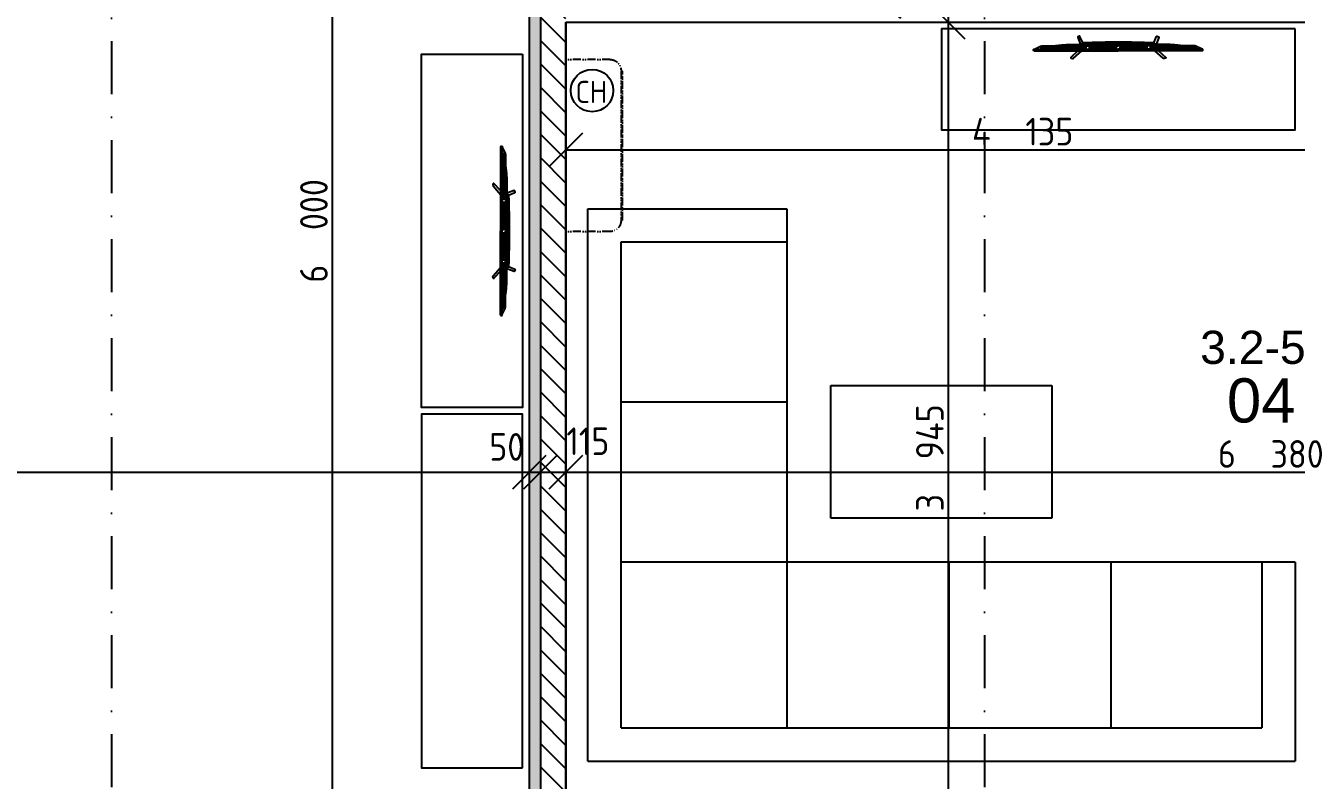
# Model space of a CAD drawing. Extents: x 4511820 to 5180432, y -1526536 to -944957.
# Drawn here: x 4985046 to 4990798, y -1168522 to -1165104 of the extents above; entities that cross this region are included whole.
import ezdxf

# ---------------------------------------------------------------- set-up
doc = ezdxf.new("R2010")
doc.units = 0
doc.header["$MEASUREMENT"] = 0
doc.linetypes.add('ACAD_ISO12W100', pattern=[22, 12, -3, 0.5, -3, 0.5, -3])
doc.linetypes.add('BODKOCIARKOVANA_3', pattern=[5.6, 3, -1.3, 0, -1.3])
doc.layers.get('0').update_dxf_attribs({"linetype": 'CONTINUOUS'})
doc.layers.get('Defpoints').update_dxf_attribs({"color": 61, "linetype": 'CONTINUOUS'})
for name, color, linetype in [('KÓTY', 4, 'CONTINUOUS'), ('MÚRY', 1, 'CONTINUOUS'), ('osi', 253, 'CONTINUOUS'), ('Plochy', 41, 'CONTINUOUS'), ('POPIS', 7, 'CONTINUOUS'), ('TENKÁ', 7, 'CONTINUOUS'), ('ZARIADENIE', 47, 'CONTINUOUS'), ('ZZ-chladenie', 133, 'CONTINUOUS'), ('ŠRAFY', 82, 'CONTINUOUS')]:
    doc.layers.add(name, color=color, linetype=linetype)
doc.styles.add('ARIAL', font='arial.ttf')
doc.styles.add('STYLE1', font='isocp.shx')
doc.dimstyles.new('STANDARD-50', dxfattribs={"dimtxt": 125, "dimasz": 150, "dimexe": 10, "dimexo": 200, "dimgap": 20, "dimtad": 1, "dimdsep": 46, "dimlunit": 6, "dimtxsty": 'STYLE1', "dimblk1": 'OBLIQUE', "dimblk2": 'OBLIQUE', "dimsah": 1, "dimcen": 2.5, "dimse1": 1, "dimse2": 1, "dimadec": 0, "dimazin": 0, "dimtfac": 1, "dimtmove": 1, "dimatfit": 3, "dimldrblk": 'OBLIQUE', "dimfxl": 1, "dimtolj": 1, "dimtzin": 0, "dimarcsym": 0})

# ---------------------------------------------------------------- blocks, each defined once
blk = doc.blocks.new('_OBLIQUE')
at = {"color": 0, "linetype": 'ByBlock'}
blk.add_line((-0.5, -0.5), (0.5, 0.5), dxfattribs=at)
blk = doc.blocks.new('*D12940')
at = {"layer": 'Defpoints', "color": 0}
for p in [(4980571, -1161904.2), (5007401, -1170664.2), (4980571, -1172433.9)]:
    blk.add_point(p, dxfattribs=at)
at = {"layer": 'KÓTY', "color": 0, "lineweight": -2}
blk.add_line((5007401, -1172433.9), (4980571, -1172433.9), dxfattribs=at)
at = {"layer": 'KÓTY', "color": 0, "linetype": 'ByBlock', "lineweight": -2, "xscale": 150, "yscale": 150, "zscale": 150, "rotation": 180}
blk.add_blockref('_OBLIQUE', (4980571, -1172433.9), dxfattribs=at)
at = {"layer": 'KÓTY', "color": 0, "linetype": 'ByBlock', "lineweight": -2, "xscale": 150, "yscale": 150, "zscale": 150}
blk.add_blockref('_OBLIQUE', (5007401, -1172433.9), dxfattribs=at)
at = {"layer": 'KÓTY', "color": 0, "insert": (4993986, -1172351.3), "char_height": 125, "attachment_point": 5, "style": 'STYLE1'}
blk.add_mtext('\\A1;26ﾠ830', dxfattribs=at)
blk = doc.blocks.new('*D12942')
at = {"layer": 'Defpoints', "color": 0}
for p in [(4980571, -1166764.2), (5040921, -1166764.2), (5040921, -1172783.9)]:
    blk.add_point(p, dxfattribs=at)
at = {"layer": 'KÓTY', "color": 0, "lineweight": -2}
blk.add_line((4980571, -1172783.9), (5040921, -1172783.9), dxfattribs=at)
at = {"layer": 'KÓTY', "color": 0, "linetype": 'ByBlock', "lineweight": -2, "xscale": 150, "yscale": 150, "zscale": 150, "rotation": 180}
blk.add_blockref('_OBLIQUE', (4980571, -1172783.9), dxfattribs=at)
at = {"layer": 'KÓTY', "color": 0, "linetype": 'ByBlock', "lineweight": -2, "xscale": 150, "yscale": 150, "zscale": 150}
blk.add_blockref('_OBLIQUE', (5040921, -1172783.9), dxfattribs=at)
at = {"layer": 'KÓTY', "color": 0, "insert": (5010746, -1172701.3), "char_height": 125, "attachment_point": 5, "style": 'STYLE1'}
blk.add_mtext('\\A1;60ﾠ350', dxfattribs=at)
blk = doc.blocks.new('*D12943')
at = {"layer": 'Defpoints', "color": 0}
for p in [(4980951, -1166764.2), (4993951, -1169414.2), (4980951, -1173483.9)]:
    blk.add_point(p, dxfattribs=at)
at = {"layer": 'KÓTY', "color": 0, "lineweight": -2}
blk.add_line((4993951, -1173483.9), (4980951, -1173483.9), dxfattribs=at)
at = {"layer": 'KÓTY', "color": 0, "linetype": 'ByBlock', "lineweight": -2, "xscale": 150, "yscale": 150, "zscale": 150, "rotation": 180}
blk.add_blockref('_OBLIQUE', (4980951, -1173483.9), dxfattribs=at)
at = {"layer": 'KÓTY', "color": 0, "linetype": 'ByBlock', "lineweight": -2, "xscale": 150, "yscale": 150, "zscale": 150}
blk.add_blockref('_OBLIQUE', (4993951, -1173483.9), dxfattribs=at)
at = {"layer": 'KÓTY', "color": 0, "insert": (4987451, -1173401.3), "char_height": 125, "attachment_point": 5, "style": 'STYLE1'}
blk.add_mtext('\\A1;13ﾠ000', dxfattribs=at)
blk = doc.blocks.new('Tv06_top_cad-block.com')
at = {"color": 0}
for points in [[(-161.1, -3.4), (-173.3, 26.2, 0.359324), (-175.3, 27.3, 0.097501), (-182.8, 24.2, 0.350578), (-183.5, 22.1), (-171.1, -10.4)], [(161.1, -3.4), (173.3, 26.2, -0.359324), (175.3, 27.3, -0.097501), (182.8, 24.2, -0.350578), (183.5, 22.1), (171.1, -10.4)], [(-381.9, -38.8, -0.13121), (-383.2, -32.7, -0.169032), (-383, -32.3), (-381.8, -31.1, -0.205713), (-381.3, -30.9), (-378.5, -30.9, 0.118206), (-376.2, -30.4), (-351.4, -18.4, -0.105648), (-345.8, -17), (0, -17)], [(-339.3, -21.2), (-339.3, -21.2, 0.099639), (-344.3, -22.2), (-349.2, -24.6, 0.215889), (-350.7, -26.3, 0.476075), (-349.4, -28, 0.244765)], [(-295.5, -17), (-282, -15, -0.02037), (-255.8, -12, -0.012056), (-227.2, -10.7), (-169.3, -10.7)], [(-182.5, -38.8), (-214.4, -69.1, 0.250582), (-215, -71, 0.266718), (-214.3, -71.9, 0.084688)], [(-214.3, -71.9), (-207.3, -73.1, 0.211205), (-203.3, -72.1), (-165.2, -38.8)], [(-181.8, -17), (-178.5, -14, -0.213415), (-177.3, -13.6), (0, -13.6)], [(-172.1, -13.6, -0.072098), (-159.2, -3, -0.121861), (-158.4, -2.8)], [(-170.1, -10.6, -0.053076), (-160.2, -2.9), (-158.4, -2.8)], [(-147.6, -13.6), (-147.6, -7.5, -0.414214), (-147.4, -7.3), (-146.5, -7.3, -0.414214), (-146.3, -7.5), (-146.3, -13.6)], [(-146.8, -28, 0.414214), (-145, -26.2), (-145, -23, 0.414214), (-146.8, -21.2)], [(-143.9, -13.6), (-143.9, -7.5, -0.414214), (-143.7, -7.3), (-142.7, -7.3, -0.414214), (-142.6, -7.5), (-142.6, -13.6)], [(-140.2, -13.6), (-140.2, -7.5, -0.414214), (-140, -7.3), (-139, -7.3, -0.414214), (-138.8, -7.5), (-138.8, -13.6)], [(-136.4, -13.6), (-136.4, -7.5, -0.414214), (-136.3, -7.3), (-135.3, -7.3, -0.414214), (-135.1, -7.5), (-135.1, -13.6)], [(-132.7, -13.6), (-132.7, -7.5, -0.414214), (-132.5, -7.3), (-131.6, -7.3, -0.414214), (-131.4, -7.5), (-131.4, -13.6)], [(-128.8, -28, -0.414214), (-130.6, -26.2), (-130.6, -23, -0.414214), (-128.8, -21.2)], [(-129, -13.6), (-129, -7.5, -0.414214), (-128.8, -7.3), (-127.9, -7.3, -0.414214), (-127.7, -7.5), (-127.7, -13.6)], [(-125.3, -13.6), (-125.3, -7.5, -0.414214), (-125.1, -7.3), (-124.1, -7.3, -0.414214), (-124, -7.5), (-124, -13.6)], [(-121.6, -13.6), (-121.6, -7.5, -0.414214), (-121.4, -7.3), (-120.4, -7.3, -0.414214), (-120.2, -7.5), (-120.2, -13.6)], [(-117.8, -13.6), (-117.8, -7.5, -0.414214), (-117.7, -7.3), (-116.7, -7.3, -0.414214), (-116.5, -7.5), (-116.5, -13.6)], [(-114.1, -13.6), (-114.1, -7.5, -0.414214), (-113.9, -7.3), (-113, -7.3, -0.414214), (-112.8, -7.5), (-112.8, -13.6)], [(-110.4, -13.6), (-110.4, -7.5, -0.414214), (-110.2, -7.3), (-109.3, -7.3, -0.414214), (-109.1, -7.5), (-109.1, -13.6)], [(-106.7, -13.6), (-106.7, -7.5, -0.414214), (-106.5, -7.3), (-105.5, -7.3, -0.414214), (-105.4, -7.5), (-105.4, -13.6)], [(-103, -13.6), (-103, -7.5, -0.414214), (-102.8, -7.3), (-101.8, -7.3, -0.414214), (-101.6, -7.5), (-101.6, -13.6)], [(-99.2, -13.6), (-99.2, -7.5, -0.414214), (-99.1, -7.3), (-98.1, -7.3, -0.414214), (-97.9, -7.5), (-97.9, -13.6)], [(-95.5, -13.6), (-95.5, -7.5, -0.414214), (-95.3, -7.3), (-94.4, -7.3, -0.414214), (-94.2, -7.5), (-94.2, -13.6)], [(-91.8, -13.6), (-91.8, -7.5, -0.414214), (-91.6, -7.3), (-90.7, -7.3, -0.414214), (-90.5, -7.5), (-90.5, -13.6)], [(-88.1, -13.6), (-88.1, -7.5, -0.414214), (-87.9, -7.3), (-86.9, -7.3, -0.414214), (-86.8, -7.5), (-86.8, -13.6)], [(-84.4, -13.6), (-84.4, -7.5, -0.414214), (-84.2, -7.3), (-83.2, -7.3, -0.414214), (-83, -7.5), (-83, -13.6)], [(-80.6, -13.6), (-80.6, -7.5, -0.414214), (-80.5, -7.3), (-79.5, -7.3, -0.414214), (-79.3, -7.5), (-79.3, -13.6)], [(-76.9, -13.6), (-76.9, -7.5, -0.414214), (-76.7, -7.3), (-75.8, -7.3, -0.414214), (-75.6, -7.5), (-75.6, -13.6)], [(-73.2, -13.6), (-73.2, -7.5, -0.414214), (-73, -7.3), (-72.1, -7.3, -0.414214), (-71.9, -7.5), (-71.9, -13.6)], [(-69.5, -13.6), (-69.5, -7.5, -0.414214), (-69.3, -7.3), (-68.3, -7.3, -0.414214), (-68.2, -7.5), (-68.2, -13.6)], [(-65.8, -13.6), (-65.8, -7.5, -0.414214), (-65.6, -7.3), (-64.6, -7.3, -0.414214), (-64.4, -7.5), (-64.4, -13.6)], [(-62, -13.6), (-62, -7.5, -0.414214), (-61.9, -7.3), (-60.9, -7.3, -0.414214), (-60.7, -7.5), (-60.7, -13.6)], [(-58.3, -13.6), (-58.3, -7.5, -0.414214), (-58.1, -7.3), (-57.2, -7.3, -0.414214), (-57, -7.5), (-57, -13.6)], [(-54.6, -13.6), (-54.6, -7.5, -0.414214), (-54.4, -7.3), (-53.5, -7.3, -0.414214), (-53.3, -7.5), (-53.3, -13.6)], [(-50.9, -13.6), (-50.9, -7.5, -0.414214), (-50.7, -7.3), (-49.7, -7.3, -0.414214), (-49.6, -7.5), (-49.6, -13.6)], [(-47.2, -13.6), (-47.2, -7.5, -0.414214), (-47, -7.3), (-46, -7.3, -0.414214), (-45.8, -7.5), (-45.8, -13.6)], [(-43.4, -13.6), (-43.4, -7.5, -0.414214), (-43.3, -7.3), (-42.3, -7.3, -0.414214), (-42.1, -7.5), (-42.1, -13.6)], [(-39.7, -13.6), (-39.7, -7.5, -0.414214), (-39.5, -7.3), (-38.6, -7.3, -0.414214), (-38.4, -7.5), (-38.4, -13.6)], [(-36, -13.6), (-36, -7.5, -0.414214), (-35.8, -7.3), (-34.9, -7.3, -0.414214), (-34.7, -7.5), (-34.7, -13.6)], [(-32.3, -13.6), (-32.3, -7.5, -0.414214), (-32.1, -7.3), (-31.1, -7.3, -0.414214), (-31, -7.5), (-31, -13.6)], [(-28.6, -13.6), (-28.6, -7.5, -0.414214), (-28.4, -7.3), (-27.4, -7.3, -0.414214), (-27.2, -7.5), (-27.2, -13.6)], [(-24.8, -13.6), (-24.8, -7.5, -0.414214), (-24.7, -7.3), (-23.7, -7.3, -0.414214), (-23.5, -7.5), (-23.5, -13.6)], [(-21.1, -13.6), (-21.1, -7.5, -0.414214), (-20.9, -7.3), (-20, -7.3, -0.414214), (-19.8, -7.5), (-19.8, -13.6)], [(-17.4, -13.6), (-17.4, -7.5, -0.414214), (-17.2, -7.3), (-16.3, -7.3, -0.414214), (-16.1, -7.5), (-16.1, -13.6)], [(-13.7, -13.6), (-13.7, -7.5, -0.414214), (-13.5, -7.3), (-12.5, -7.3, -0.414214), (-12.4, -7.5), (-12.4, -13.6)], [(-10, -13.6), (-10, -7.5, -0.414214), (-9.8, -7.3), (-8.8, -7.3, -0.414214), (-8.6, -7.5), (-8.6, -13.6)], [(-10, -28, 0.414214), (-8.2, -26.2), (-8.2, -23, 0.414214), (-10, -21.2)], [(-6.2, -13.6), (-6.2, -7.5, -0.414214), (-6.1, -7.3), (-5.1, -7.3, -0.414214), (-4.9, -7.5), (-4.9, -13.6)], [(-2.5, -13.6), (-2.5, -7.5, -0.414214), (-2.3, -7.3), (-1.4, -7.3, -0.414214), (-1.2, -7.5), (-1.2, -13.6)], [(181.8, -17), (178.5, -14, 0.213415), (177.3, -13.6), (0, -13.6)], [(381.9, -38.8, 0.13121), (383.2, -32.7, 0.169032), (383, -32.3), (381.8, -31.1, 0.205713), (381.3, -30.9), (378.5, -30.9, -0.118206), (376.2, -30.4), (351.4, -18.4, 0.105648), (345.8, -17), (0, -17)], [(2.5, -13.6), (2.5, -7.5, 0.414214), (2.3, -7.3), (1.4, -7.3, 0.414214), (1.2, -7.5), (1.2, -13.6)], [(6.2, -13.6), (6.2, -7.5, 0.414214), (6.1, -7.3), (5.1, -7.3, 0.414214), (4.9, -7.5), (4.9, -13.6)], [(10, -28, -0.414214), (8.2, -26.2), (8.2, -23, -0.414214), (10, -21.2)], [(10, -13.6), (10, -7.5, 0.414214), (9.8, -7.3), (8.8, -7.3, 0.414214), (8.6, -7.5), (8.6, -13.6)], [(13.7, -13.6), (13.7, -7.5, 0.414214), (13.5, -7.3), (12.5, -7.3, 0.414214), (12.4, -7.5), (12.4, -13.6)], [(17.4, -13.6), (17.4, -7.5, 0.414214), (17.2, -7.3), (16.3, -7.3, 0.414214), (16.1, -7.5), (16.1, -13.6)], [(21.1, -13.6), (21.1, -7.5, 0.414214), (20.9, -7.3), (20, -7.3, 0.414214), (19.8, -7.5), (19.8, -13.6)], [(24.8, -13.6), (24.8, -7.5, 0.414214), (24.7, -7.3), (23.7, -7.3, 0.414214), (23.5, -7.5), (23.5, -13.6)], [(28.6, -13.6), (28.6, -7.5, 0.414214), (28.4, -7.3), (27.4, -7.3, 0.414214), (27.2, -7.5), (27.2, -13.6)], [(32.3, -13.6), (32.3, -7.5, 0.414214), (32.1, -7.3), (31.1, -7.3, 0.414214), (31, -7.5), (31, -13.6)], [(36, -13.6), (36, -7.5, 0.414214), (35.8, -7.3), (34.9, -7.3, 0.414214), (34.7, -7.5), (34.7, -13.6)], [(39.7, -13.6), (39.7, -7.5, 0.414214), (39.5, -7.3), (38.6, -7.3, 0.414214), (38.4, -7.5), (38.4, -13.6)], [(43.4, -13.6), (43.4, -7.5, 0.414214), (43.3, -7.3), (42.3, -7.3, 0.414214), (42.1, -7.5), (42.1, -13.6)], [(47.2, -13.6), (47.2, -7.5, 0.414214), (47, -7.3), (46, -7.3, 0.414214), (45.8, -7.5), (45.8, -13.6)], [(50.9, -13.6), (50.9, -7.5, 0.414214), (50.7, -7.3), (49.7, -7.3, 0.414214), (49.6, -7.5), (49.6, -13.6)], [(54.6, -13.6), (54.6, -7.5, 0.414214), (54.4, -7.3), (53.5, -7.3, 0.414214), (53.3, -7.5), (53.3, -13.6)], [(58.3, -13.6), (58.3, -7.5, 0.414214), (58.1, -7.3), (57.2, -7.3, 0.414214), (57, -7.5), (57, -13.6)], [(62, -13.6), (62, -7.5, 0.414214), (61.9, -7.3), (60.9, -7.3, 0.414214), (60.7, -7.5), (60.7, -13.6)], [(65.8, -13.6), (65.8, -7.5, 0.414214), (65.6, -7.3), (64.6, -7.3, 0.414214), (64.4, -7.5), (64.4, -13.6)], [(69.5, -13.6), (69.5, -7.5, 0.414214), (69.3, -7.3), (68.3, -7.3, 0.414214), (68.2, -7.5), (68.2, -13.6)], [(73.2, -13.6), (73.2, -7.5, 0.414214), (73, -7.3), (72.1, -7.3, 0.414214), (71.9, -7.5), (71.9, -13.6)], [(76.9, -13.6), (76.9, -7.5, 0.414214), (76.7, -7.3), (75.8, -7.3, 0.414214), (75.6, -7.5), (75.6, -13.6)], [(80.6, -13.6), (80.6, -7.5, 0.414214), (80.5, -7.3), (79.5, -7.3, 0.414214), (79.3, -7.5), (79.3, -13.6)], [(84.4, -13.6), (84.4, -7.5, 0.414214), (84.2, -7.3), (83.2, -7.3, 0.414214), (83, -7.5), (83, -13.6)], [(88.1, -13.6), (88.1, -7.5, 0.414214), (87.9, -7.3), (86.9, -7.3, 0.414214), (86.8, -7.5), (86.8, -13.6)], [(91.8, -13.6), (91.8, -7.5, 0.414214), (91.6, -7.3), (90.7, -7.3, 0.414214), (90.5, -7.5), (90.5, -13.6)], [(95.5, -13.6), (95.5, -7.5, 0.414214), (95.3, -7.3), (94.4, -7.3, 0.414214), (94.2, -7.5), (94.2, -13.6)], [(99.2, -13.6), (99.2, -7.5, 0.414214), (99.1, -7.3), (98.1, -7.3, 0.414214), (97.9, -7.5), (97.9, -13.6)], [(103, -13.6), (103, -7.5, 0.414214), (102.8, -7.3), (101.8, -7.3, 0.414214), (101.6, -7.5), (101.6, -13.6)], [(106.7, -13.6), (106.7, -7.5, 0.414214), (106.5, -7.3), (105.5, -7.3, 0.414214), (105.4, -7.5), (105.4, -13.6)], [(110.4, -13.6), (110.4, -7.5, 0.414214), (110.2, -7.3), (109.3, -7.3, 0.414214), (109.1, -7.5), (109.1, -13.6)], [(114.1, -13.6), (114.1, -7.5, 0.414214), (113.9, -7.3), (113, -7.3, 0.414214), (112.8, -7.5), (112.8, -13.6)], [(117.8, -13.6), (117.8, -7.5, 0.414214), (117.7, -7.3), (116.7, -7.3, 0.414214), (116.5, -7.5), (116.5, -13.6)], [(121.6, -13.6), (121.6, -7.5, 0.414214), (121.4, -7.3), (120.4, -7.3, 0.414214), (120.2, -7.5), (120.2, -13.6)], [(125.3, -13.6), (125.3, -7.5, 0.414214), (125.1, -7.3), (124.1, -7.3, 0.414214), (124, -7.5), (124, -13.6)], [(129, -13.6), (129, -7.5, 0.414214), (128.8, -7.3), (127.9, -7.3, 0.414214), (127.7, -7.5), (127.7, -13.6)], [(128.8, -28, 0.414214), (130.6, -26.2), (130.6, -23, 0.414214), (128.8, -21.2)], [(132.7, -13.6), (132.7, -7.5, 0.414214), (132.5, -7.3), (131.6, -7.3, 0.414214), (131.4, -7.5), (131.4, -13.6)], [(136.4, -13.6), (136.4, -7.5, 0.414214), (136.3, -7.3), (135.3, -7.3, 0.414214), (135.1, -7.5), (135.1, -13.6)], [(140.2, -13.6), (140.2, -7.5, 0.414214), (140, -7.3), (139, -7.3, 0.414214), (138.8, -7.5), (138.8, -13.6)], [(143.9, -13.6), (143.9, -7.5, 0.414214), (143.7, -7.3), (142.7, -7.3, 0.414214), (142.6, -7.5), (142.6, -13.6)], [(146.8, -28, -0.414214), (145, -26.2), (145, -23, -0.414214), (146.8, -21.2)], [(147.6, -13.6), (147.6, -7.5, 0.414214), (147.4, -7.3), (146.5, -7.3, 0.414214), (146.3, -7.5), (146.3, -13.6)], [(172.1, -13.6, 0.072098), (159.2, -3, 0.121861), (158.4, -2.8)], [(170.1, -10.6, 0.053076), (160.2, -2.9), (158.4, -2.8)], [(214.3, -71.9), (207.3, -73.1, -0.211205), (203.3, -72.1), (165.2, -38.8)], [(295.5, -17), (282, -15, 0.02037), (255.8, -12, 0.012056), (227.2, -10.7), (169.3, -10.7)], [(182.5, -38.8), (214.4, -69.1, -0.250582), (215, -71, -0.266718), (214.3, -71.9, -0.084688)], [(339.3, -21.2), (339.3, -21.2, -0.099639), (344.3, -22.2), (349.2, -24.6, -0.215889), (350.7, -26.3, -0.476075), (349.4, -28, -0.244765)]]:
    blk.add_lwpolyline(points, format="xyb", dxfattribs=at)
for points in [[(-381.9, -38.8), (0, -38.8)], [(-378.5, -30.9), (0, -30.9)], [(-349.4, -28), (-146.8, -28)], [(-339.3, -21.2), (-146.8, -21.2)], [(-158.6, -6.5), (0, -6.5)], [(-128.8, -21.2), (-10, -21.2)], [(-128.8, -28), (-10, -28)], [(158.6, -6.5), (0, -6.5)], [(378.5, -30.9), (0, -30.9)], [(381.9, -38.8), (0, -38.8)], [(128.8, -21.2), (10, -21.2)], [(128.8, -28), (10, -28)], [(339.3, -21.2), (146.8, -21.2)], [(349.4, -28), (146.8, -28)]]:
    blk.add_lwpolyline(points, dxfattribs=at)
for centre, radius, start, end in [((0, -4564), 4564, 90, 91.98925), ((0, -4564), 4564, 88.01075, 90), ((-170.5, -10.1), 0.6, 200.97838, 314.02949), ((170.5, -10.1), 0.6, 225.97051, 339.02162)]:
    blk.add_arc(centre, radius, start, end, dxfattribs=at)
blk = doc.blocks.new('TV')
at = {"layer": 'ZARIADENIE', "color": 8}
blk.add_blockref('Tv06_top_cad-block.com', (4448198.7, -1316337.8), dxfattribs=at)
blk = doc.blocks.new('sedacka rok 5')
at = {"layer": 'ZARIADENIE', "color": 30, "ltscale": 0.25}
for p, q in [((4452479, -1340180.2), (4452479, -1342480.2)), ((4452479, -1340180.2), (4453379, -1340180.2)), ((4453379, -1343380.2), (4453379, -1340180.2)), ((4452479, -1340330.2), (4453229, -1340330.2)), ((4453229, -1343230.2), (4453229, -1340330.2)), ((4452479, -1341013.5), (4453229, -1341013.5)), ((4452479, -1341746.9), (4453229, -1341746.9)), ((4450879, -1342480.2), (4452479, -1342480.2)), ((4450879, -1343380.2), (4450879, -1342480.2)), ((4451029, -1343230.2), (4451029, -1342480.2)), ((4451754, -1342480.2), (4451754, -1343230.2)), ((4452479, -1342480.2), (4453229, -1342480.2)), ((4452479, -1342480.2), (4452479, -1343230.2)), ((4453229, -1343230.2), (4451029, -1343230.2)), ((4453379, -1343380.2), (4450879, -1343380.2))]:
    blk.add_line(p, q, dxfattribs=at)
blk = doc.blocks.new('konf stol')
at = {"layer": 'ZARIADENIE', "color": 45, "ltscale": 0.25}
for p, q in [((4451679, -1342280.2), (4451679, -1341280.2)), ((4451679, -1341280.2), (4452279, -1341280.2)), ((4452279, -1341280.2), (4452279, -1342280.2)), ((4452279, -1342280.2), (4451679, -1342280.2))]:
    blk.add_line(p, q, dxfattribs=at)
blk = doc.blocks.new('*D18645')
at = {"layer": 'Defpoints', "color": 0}
for p in [(4980951, -1167126.5), (4987326, -1167126.5), (4987326, -1167126.5)]:
    blk.add_point(p, dxfattribs=at)
at = {"layer": 'KÓTY', "color": 0, "lineweight": -2}
blk.add_line((4980951, -1167126.5), (4987326, -1167126.5), dxfattribs=at)
at = {"layer": 'KÓTY', "color": 0, "linetype": 'ByBlock', "lineweight": -2, "xscale": 150, "yscale": 150, "zscale": 150, "rotation": 180}
blk.add_blockref('_OBLIQUE', (4980951, -1167126.5), dxfattribs=at)
at = {"layer": 'KÓTY', "color": 0, "linetype": 'ByBlock', "lineweight": -2, "xscale": 150, "yscale": 150, "zscale": 150}
blk.add_blockref('_OBLIQUE', (4987326, -1167126.5), dxfattribs=at)
at = {"layer": 'KÓTY', "color": 0, "insert": (4984138.5, -1167044), "char_height": 125, "attachment_point": 5, "style": 'STYLE1'}
blk.add_mtext('\\A1;6ﾠ375', dxfattribs=at)
blk = doc.blocks.new('*D18646')
at = {"layer": 'Defpoints', "color": 0}
for p in [(4987326, -1167126.5), (4987376, -1167126.5), (4987376, -1167126.5)]:
    blk.add_point(p, dxfattribs=at)
at = {"layer": 'KÓTY', "color": 0, "lineweight": -2}
blk.add_line((4987326, -1167126.5), (4987376, -1167126.5), dxfattribs=at)
at = {"layer": 'KÓTY', "color": 0, "linetype": 'ByBlock', "lineweight": -2, "xscale": 150, "yscale": 150, "zscale": 150, "rotation": 180}
blk.add_blockref('_OBLIQUE', (4987326, -1167126.5), dxfattribs=at)
at = {"layer": 'KÓTY', "color": 0, "linetype": 'ByBlock', "lineweight": -2, "xscale": 150, "yscale": 150, "zscale": 150}
blk.add_blockref('_OBLIQUE', (4987376, -1167126.5), dxfattribs=at)
at = {"layer": 'KÓTY', "color": 0, "insert": (4987224, -1167012), "char_height": 125, "attachment_point": 5, "style": 'STYLE1'}
blk.add_mtext('\\A1;50', dxfattribs=at)
blk = doc.blocks.new('*D18647')
at = {"layer": 'Defpoints', "color": 0}
for p in [(4987376, -1167126.5), (4987491, -1167126.5), (4987491, -1167126.5)]:
    blk.add_point(p, dxfattribs=at)
at = {"layer": 'KÓTY', "color": 0, "lineweight": -2}
blk.add_line((4987376, -1167126.5), (4987491, -1167126.5), dxfattribs=at)
at = {"layer": 'KÓTY', "color": 0, "linetype": 'ByBlock', "lineweight": -2, "xscale": 150, "yscale": 150, "zscale": 150, "rotation": 180}
blk.add_blockref('_OBLIQUE', (4987376, -1167126.5), dxfattribs=at)
at = {"layer": 'KÓTY', "color": 0, "linetype": 'ByBlock', "lineweight": -2, "xscale": 150, "yscale": 150, "zscale": 150}
blk.add_blockref('_OBLIQUE', (4987491, -1167126.5), dxfattribs=at)
at = {"layer": 'KÓTY', "color": 0, "insert": (4987591, -1166986.5), "char_height": 125, "attachment_point": 5, "style": 'STYLE1'}
blk.add_mtext('\\A1;115', dxfattribs=at)
blk = doc.blocks.new('*D18648')
at = {"layer": 'Defpoints', "color": 0}
for p in [(4987491, -1167126.5), (4993871, -1167126.5), (4993871, -1167126.5)]:
    blk.add_point(p, dxfattribs=at)
at = {"layer": 'KÓTY', "color": 0, "lineweight": -2}
blk.add_line((4987491, -1167126.5), (4993871, -1167126.5), dxfattribs=at)
at = {"layer": 'KÓTY', "color": 0, "linetype": 'ByBlock', "lineweight": -2, "xscale": 150, "yscale": 150, "zscale": 150, "rotation": 180}
blk.add_blockref('_OBLIQUE', (4987491, -1167126.5), dxfattribs=at)
at = {"layer": 'KÓTY', "color": 0, "linetype": 'ByBlock', "lineweight": -2, "xscale": 150, "yscale": 150, "zscale": 150}
blk.add_blockref('_OBLIQUE', (4993871, -1167126.5), dxfattribs=at)
at = {"layer": 'KÓTY', "color": 0, "insert": (4990681, -1167044), "char_height": 125, "attachment_point": 5, "style": 'STYLE1'}
blk.add_mtext('\\A1;6ﾠ380', dxfattribs=at)
blk = doc.blocks.new('*D18694')
at = {"layer": 'Defpoints', "color": 0}
for p in [(4986076, -1163034.2), (4986076, -1169034.2), (4986434, -1169034.2)]:
    blk.add_point(p, dxfattribs=at)
at = {"layer": 'KÓTY', "color": 0, "lineweight": -2}
blk.add_line((4986434, -1163034.2), (4986434, -1169034.2), dxfattribs=at)
at = {"layer": 'KÓTY', "color": 0, "linetype": 'ByBlock', "lineweight": -2, "xscale": 150, "yscale": 150, "zscale": 150}
for p, rotation in [((4986434, -1163034.2), 90), ((4986434, -1169034.2), 270)]:
    blk.add_blockref('_OBLIQUE', p, dxfattribs=dict(at, rotation=rotation))
at = {"layer": 'KÓTY', "color": 0, "insert": (4986351.5, -1166034.2), "char_height": 125, "attachment_point": 5, "rotation": 90, "style": 'STYLE1'}
blk.add_mtext('\\A1;6ﾠ000', dxfattribs=at)
blk = doc.blocks.new('*D18697')
at = {"layer": 'Defpoints', "color": 0}
for p in [(4989221, -1164974.2), (4989221, -1165089.2), (4989221, -1165089.2)]:
    blk.add_point(p, dxfattribs=at)
at = {"layer": 'KÓTY', "color": 0, "lineweight": -2}
blk.add_line((4989221, -1164974.2), (4989221, -1165089.2), dxfattribs=at)
at = {"layer": 'KÓTY', "color": 0, "linetype": 'ByBlock', "lineweight": -2, "xscale": 150, "yscale": 150, "zscale": 150}
for p, rotation in [((4989221, -1164974.2), 90), ((4989221, -1165089.2), 270)]:
    blk.add_blockref('_OBLIQUE', p, dxfattribs=dict(at, rotation=rotation))
at = {"layer": 'KÓTY', "color": 0, "insert": (4989036, -1164980.9), "char_height": 125, "attachment_point": 5, "rotation": 90, "style": 'STYLE1'}
blk.add_mtext('\\A1;115', dxfattribs=at)
blk = doc.blocks.new('*D18698')
at = {"layer": 'Defpoints', "color": 0}
for p in [(4987586.5, -1165089.2), (4987626.5, -1169034.2), (4989221, -1169034.2)]:
    blk.add_point(p, dxfattribs=at)
at = {"layer": 'KÓTY', "color": 0, "lineweight": -2}
blk.add_line((4989221, -1165089.2), (4989221, -1169034.2), dxfattribs=at)
at = {"layer": 'KÓTY', "color": 0, "linetype": 'ByBlock', "lineweight": -2, "xscale": 150, "yscale": 150, "zscale": 150}
for p, rotation in [((4989221, -1165089.2), 90), ((4989221, -1169034.2), 270)]:
    blk.add_blockref('_OBLIQUE', p, dxfattribs=dict(at, rotation=rotation))
at = {"layer": 'KÓTY', "color": 0, "insert": (4989138.5, -1167061.7), "char_height": 125, "attachment_point": 5, "rotation": 90, "style": 'STYLE1'}
blk.add_mtext('\\A1;3ﾠ945', dxfattribs=at)
blk = doc.blocks.new('*D18703')
at = {"layer": 'Defpoints', "color": 0}
for p in [(4987491, -1165089.2), (4991626, -1165089.2), (4991626, -1165667.5)]:
    blk.add_point(p, dxfattribs=at)
at = {"layer": 'KÓTY', "color": 0, "lineweight": -2}
blk.add_line((4987491, -1165667.5), (4991626, -1165667.5), dxfattribs=at)
at = {"layer": 'KÓTY', "color": 0, "linetype": 'ByBlock', "lineweight": -2, "xscale": 150, "yscale": 150, "zscale": 150, "rotation": 180}
blk.add_blockref('_OBLIQUE', (4987491, -1165667.5), dxfattribs=at)
at = {"layer": 'KÓTY', "color": 0, "linetype": 'ByBlock', "lineweight": -2, "xscale": 150, "yscale": 150, "zscale": 150}
blk.add_blockref('_OBLIQUE', (4991626, -1165667.5), dxfattribs=at)
at = {"layer": 'KÓTY', "color": 0, "insert": (4989558.5, -1165585), "char_height": 125, "attachment_point": 5, "style": 'STYLE1'}
blk.add_mtext('\\A1;4ﾠ135', dxfattribs=at)
blk = doc.blocks.new('chlj3')
at = {"layer": 'ZZ-chladenie', "linetype": 'ACAD_ISO12W100', "ltscale": 3}
for p, q in [((5005195.8, -1151691.8), (5005395.8, -1151691.8)), ((5005195.8, -1152470.8), (5005395.8, -1152470.8))]:
    blk.add_line(p, q, dxfattribs=at)
blk.add_lwpolyline([(5005145.8, -1152419.2), (5005138.4, -1152419.2), (5005138.4, -1151744.5), (5005145.8, -1151744.5)], close=True, dxfattribs=at)
for centre, start, end in [((5005195.8, -1151741.8), 90, 180), ((5005195.8, -1152420.8), 180, 270)]:
    blk.add_arc(centre, 50, start, end, dxfattribs=at)

msp = doc.modelspace()

# ---------------------------------------------------------------- hatches: boundary and pattern name
at = {"layer": 'ŠRAFY'}
h = msp.add_hatch(dxfattribs=at)
h.set_pattern_fill('DOTS', color=256, scale=250, angle=90)
h.set_pattern_definition([(90, (-71441.844, -23850), (-15.625, 7.8125), [0, -15.625])])
h.paths.add_polyline_path([(4987376, -1169034.191), (4987376, -1162424.191), (4987326, -1162424.191), (4987326, -1169034.191)])
at = {"layer": 'ŠRAFY', "ltscale": 0.25}
h = msp.add_hatch(dxfattribs=at)
h.set_pattern_fill('ANSI31', color=256, scale=600, angle=90, style=0)
h.set_pattern_definition([(135, (-2976355.03, 198812.926), (-53.0330086, -53.0330086), [])])
h.paths.add_polyline_path([(4987491, -1169034.191), (4987491, -1165089.191), (4987491, -1164974.191), (4987491, -1162839.191), (4987491, -1162724.191), (4987376, -1162724.191), (4987376, -1169034.191)])

# ---------------------------------------------------------------- linework, layer by layer
at = {"layer": 'MÚRY'}
for p, q in [((4987326, -1162424.191), (4987326, -1169034.191)), ((4987491, -1165089.191), (4987491, -1169034.191))]:
    msp.add_line(p, q, dxfattribs=at)
at = {"layer": 'osi', "linetype": 'BODKOCIARKOVANA_3', "ltscale": 80}
for p, q in [((4985436, -1134257), (4985436, -1171774.191)), ((4989386, -1134257), (4989386, -1171774.191))]:
    msp.add_line(p, q, dxfattribs=at)
at = {"layer": 'Plochy'}
for points in [[(4980951, -1169034.191), (4980951, -1162724.191), (4985326, -1162724.191), (4985326, -1163034.191), (4986076, -1163034.191), (4986076, -1162724.191), (4987326, -1162724.191), (4987326, -1169034.191)], [(4987491, -1165089.191), (4993871, -1165089.191), (4993871, -1166489.191), (4993561, -1166489.191), (4993561, -1167089.191), (4993871, -1167089.191), (4993871, -1169034.191), (4987531, -1169034.191), (4987491, -1169034.191)]]:
    msp.add_lwpolyline(points, close=True, dxfattribs=at)
at = {"layer": 'TENKÁ'}
msp.add_line((4987376, -1162424.191), (4987376, -1169034.191), dxfattribs=at)
at = {"layer": 'ZARIADENIE', "color": 45, "ltscale": 0.25}
for points in [[(4990791, -1165119.191), (4989191, -1165119.191), (4989191, -1165576.959), (4990791, -1165576.959)], [(4987296, -1165234.191), (4987296, -1166834.191), (4986838.233, -1166834.191), (4986838.233, -1165234.191)], [(4987296, -1168464.191), (4987296, -1166864.191), (4986838.233, -1166864.191), (4986838.233, -1168464.191)]]:
    msp.add_lwpolyline(points, close=True, dxfattribs=at)
at = {"layer": 'ZZ-chladenie'}
msp.add_circle((4987610.143, -1165399.038), 96, dxfattribs=at)

# ---------------------------------------------------------------- block references
at = {"layer": 'Plochy', "color": 2}
msp.add_blockref('TV', (541792.282, 151157.468), dxfattribs=at)
at = {"layer": 'Plochy', "color": 2, "xscale": -1, "rotation": 270}
msp.add_blockref('TV', (6303572.659, -5614232.909), dxfattribs=at)
at = {"layer": 'ZARIADENIE', "rotation": 270}
for name in ['sedacka rok 5', 'konf stol']:
    msp.add_blockref(name, (6330971.191, 3284944.809), dxfattribs=at)
at = {"layer": 'ZZ-chladenie', "xscale": -1}
msp.add_blockref('chlj3', (9992886.821, -13566.544), dxfattribs=at)

# ---------------------------------------------------------------- texts
at = {"layer": 'POPIS', "lineweight": 40, "ltscale": 0.25, "style": 'ARIAL'}
for s, height, p in [('3.2-55', 150, (4990361.269, -1166636.27)), ('04', 200, (4990482.438, -1166901.618))]:
    msp.add_text(s, height=height, dxfattribs=at).set_placement(p)
at = {"layer": 'ZZ-chladenie', "style": 'STYLE1'}
msp.add_text('CH', height=100, dxfattribs=at).set_placement((4987535.515, -1165455.237))

# ---------------------------------------------------------------- dimensions: what is measured, and where the dimension line sits
at = {"layer": 'KÓTY'}
for base, p1, p2, picture, middle in [((4980571, -1172433.883), (5007401, -1170664.191), (4980571, -1161904.191), '*D12940', (4993986, -1172351.34)), ((4991626, -1165667.5), (4987491, -1165089.191), (4991626, -1165089.191), '*D18703', (4989558.5, -1165584.957)), ((5040921, -1172783.883), (4980571, -1166764.191), (5040921, -1166764.191), '*D12942', (5010746, -1172701.34)), ((4980951, -1173483.883), (4993951, -1169414.191), (4980951, -1166764.191), '*D12943', (4987451, -1173401.34)), ((4987326, -1167126.5), (4980951, -1167126.5), (4987326, -1167126.5), '*D18645', (4984138.5, -1167043.957)), ((4993871, -1167126.5), (4987491, -1167126.5), (4993871, -1167126.5), '*D18648', (4990681, -1167043.957))]:
    dim = msp.add_linear_dim(base=base, p1=p1, p2=p2, dimstyle='STANDARD-50', dxfattribs=at)
    dim.commit()
    dim.dimension.update_dxf_attribs({"geometry": picture, "text_midpoint": middle})
for base, p1, p2, picture, middle in [((4986434, -1169034.191), (4986076, -1163034.191), (4986076, -1169034.191), '*D18694', (4986351.457, -1166034.191)), ((4989221, -1165089.191), (4989221, -1164974.191), (4989221, -1165089.191), '*D18697', (4989036, -1164980.941)), ((4989221, -1169034.191), (4987586.5, -1165089.191), (4987626.5, -1169034.191), '*D18698', (4989138.457, -1167061.691))]:
    dim = msp.add_linear_dim(base=base, p1=p1, p2=p2, angle=90, dimstyle='STANDARD-50', dxfattribs=at)
    dim.commit()
    dim.dimension.update_dxf_attribs({"geometry": picture, "text_midpoint": middle})
for base, p1, p2, picture, middle in [((4987491, -1167126.5), (4987376, -1167126.5), (4987491, -1167126.5), '*D18647', (4987591, -1167069)), ((4987376, -1167126.5), (4987326, -1167126.5), (4987376, -1167126.5), '*D18646', (4987224, -1167094.5))]:
    dim = msp.add_linear_dim(base=base, p1=p1, p2=p2, dimstyle='STANDARD-50', dxfattribs=at)
    dim.commit()
    dim.dimension.update_dxf_attribs({"geometry": picture, "text_midpoint": middle, "dimtype": 160})

doc.saveas('drawing.dxf')
